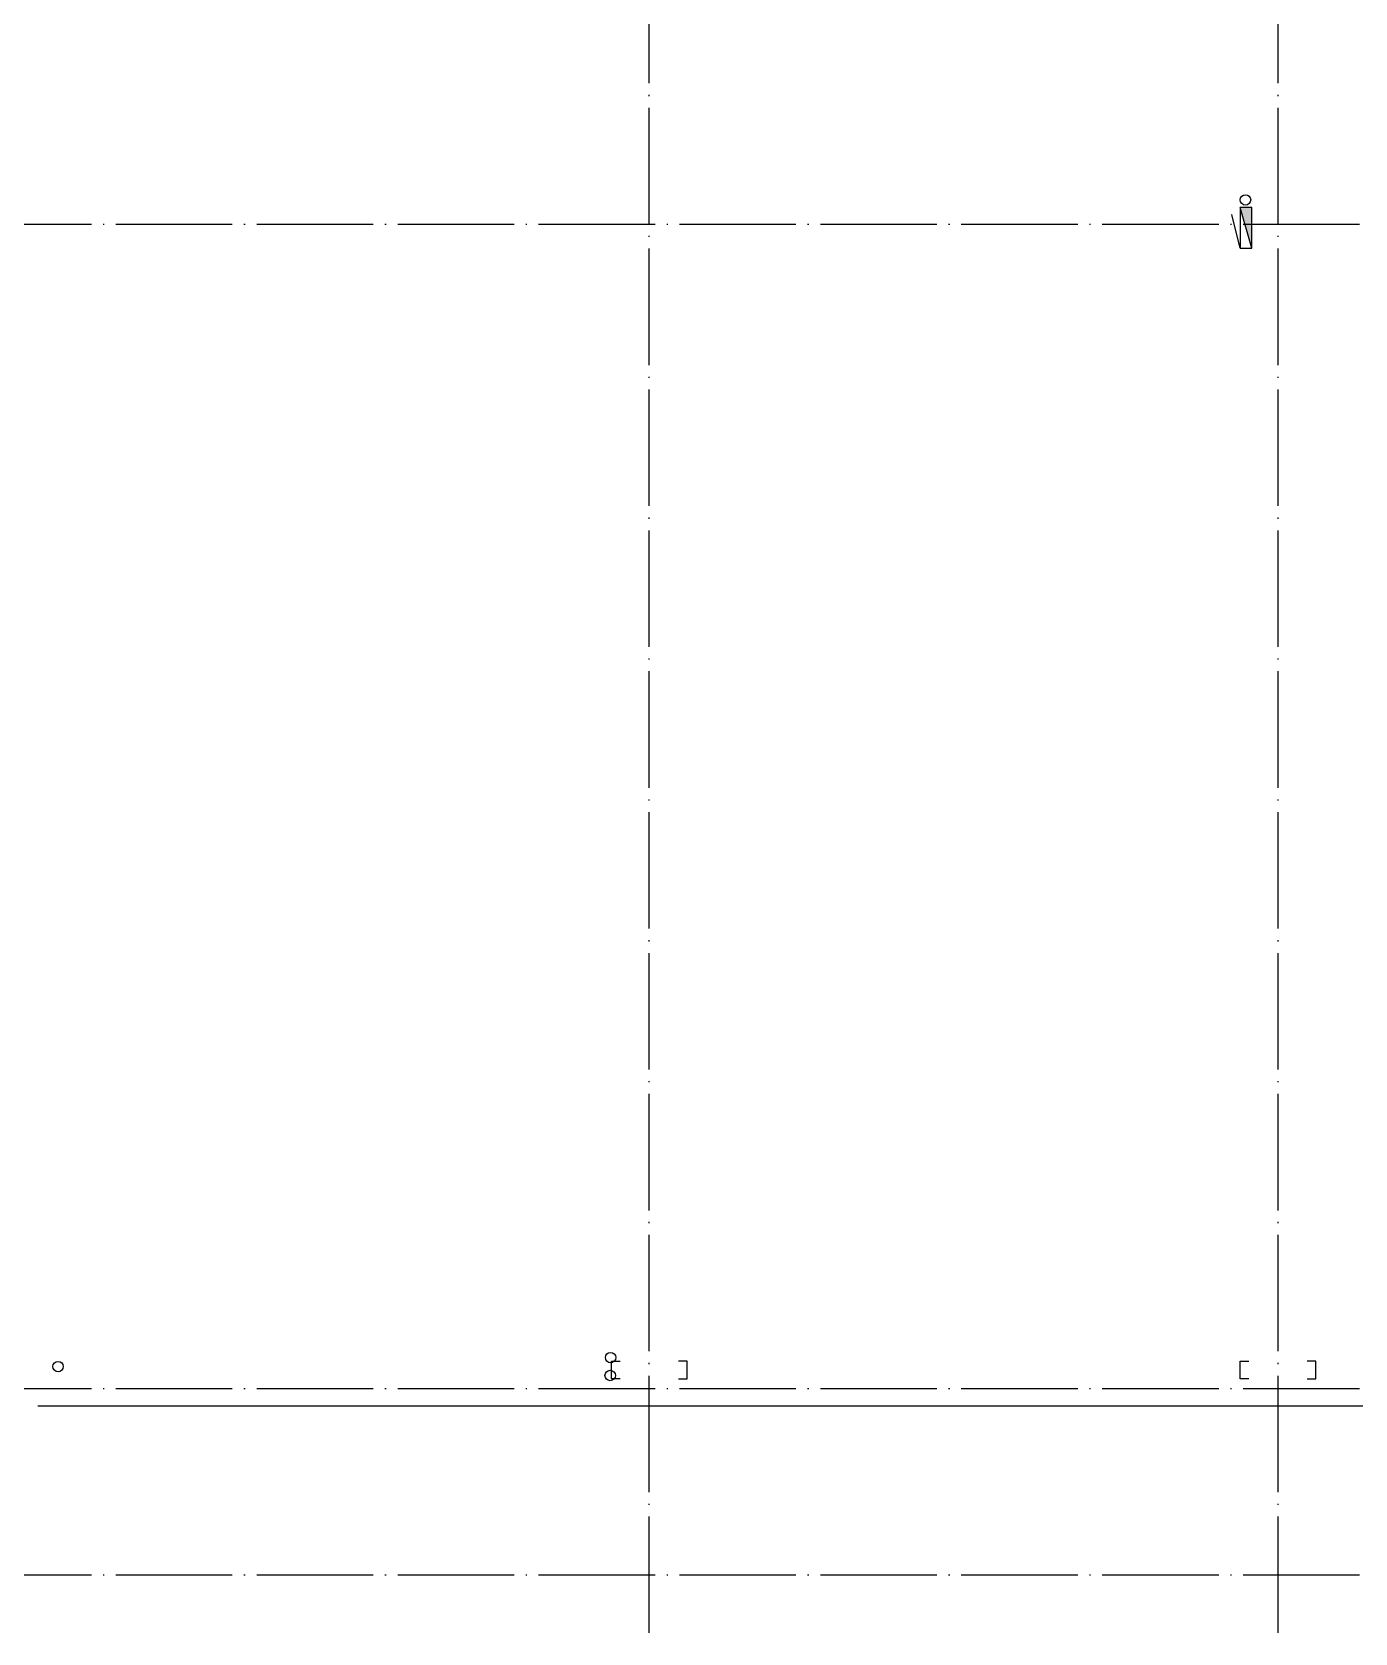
# Model space of a CAD drawing. Extents: x 6843040 to 15500510, y -6507076 to -4940511.
# Drawn here: x 8707243 to 8729963, y -5554702 to -5527201 of the extents above; entities that cross this region are included whole.
import ezdxf

# ---------------------------------------------------------------- set-up
doc = ezdxf.new("R2010")
doc.units = 0
doc.header["$LTSCALE"] = 1000
doc.header["$MEASUREMENT"] = 0
doc.linetypes.add('DOTE', pattern=[2.42, 2, -0.2, 0.02, -0.2])
for name, color, linetype in [('DOTE', 8, 'DOTE'), ('EQUIP_消火栓', 7, 'Continuous'), ('FLOOR', 9, 'Continuous'), ('plan-1', 40, 'Continuous'), ('S_SURFACE', 6, 'Continuous'), ('VPIPE-消防', 1, 'Continuous'), ('VPIPE-雨水', 4, 'Continuous')]:
    doc.layers.add(name, color=color, linetype=linetype)

# ---------------------------------------------------------------- blocks, each defined once
blk = doc.blocks.new('5~6F手摇拉杆0912')
at = {"layer": 'S_SURFACE'}
for points in [[(8717343, -5550335), (8717193, -5550335), (8717193, -5550035), (8717343, -5550035)], [(8718343, -5550335), (8718493, -5550335), (8718493, -5550035), (8718343, -5550035)], [(8728143, -5550335), (8727993, -5550335), (8727993, -5550035), (8728143, -5550035)], [(8729143, -5550335), (8729293, -5550335), (8729293, -5550035), (8729143, -5550035)]]:
    blk.add_lwpolyline(points, dxfattribs=at)
blk = doc.blocks.new('$TWTSYS$00000508')
for p, q in [((-0.5, 0.5), (0.324, 1.224)), ((-0.5, 0.5), (-0.5, -0.5)), ((-0.5, -0.5), (0.5, 0.5)), ((0.5, 0.5), (-0.5, 0.5)), ((0.5, -0.5), (0.5, 0.5)), ((-0.5, -0.5), (0.5, -0.5))]:
    blk.add_line(p, q)
blk.add_solid([(0.5, -0.5), (0.5, 0.5), (-0.5, -0.5)])
blk = doc.blocks.new('五层排水消防0922')
at = {"layer": 'VPIPE-消防'}
blk.add_circle((8728082, -5530085), 90, dxfattribs=at)
at = {"layer": 'VPIPE-雨水'}
for centre in [(8717179, -5549972), (8707690, -5550126), (8717173, -5550279)]:
    blk.add_circle(centre, 90, dxfattribs=at)
at = {"layer": 'EQUIP_消火栓', "xscale": 700, "yscale": 200, "zscale": 700, "rotation": 89.99999499104365}
blk.add_blockref('$TWTSYS$00000508', (8728093, -5530565), dxfattribs=at)

msp = doc.modelspace()

# ---------------------------------------------------------------- linework, layer by layer
at = {"layer": 'DOTE'}
for p, q in [((8717842.9, -5554702), (8717842.9, -5485702.5)), ((8728642.9, -5554702), (8728642.9, -5485702.5)), ((8619142.9, -5530502), (8751242.9, -5530502)), ((8619142.9, -5550502), (8752683.7, -5550502)), ((8619142.9, -5553702), (8752683.7, -5553702))]:
    msp.add_line(p, q, dxfattribs=at)
at = {"layer": 'FLOOR'}
msp.add_lwpolyline([(8707342.9, -5550802), (8738942.9, -5550802)], dxfattribs=at)

# ---------------------------------------------------------------- block references
at = {"layer": 'plan-1'}
for name in ['五层排水消防0922', '5~6F手摇拉杆0912']:
    msp.add_blockref(name, (0, 0), dxfattribs=at)

doc.saveas('drawing.dxf')
